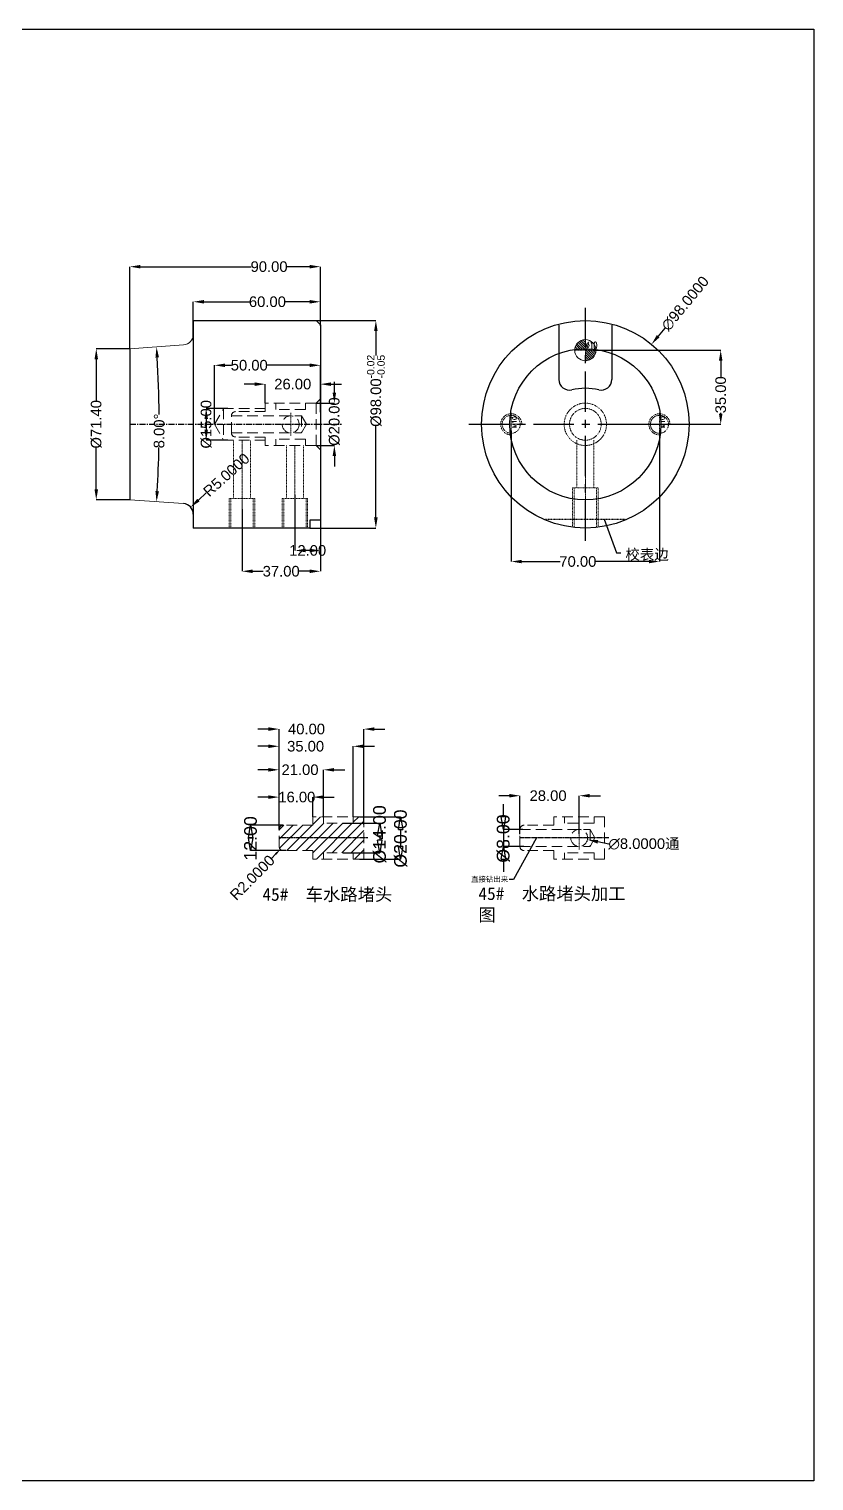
# Model space of a CAD drawing. Header units: inches. Extents: x -36 to 845, y -102 to 663.
# Drawn here: x 475 to 845, y -23 to 663 of the extents above; entities that cross this region are included whole.
import ezdxf

# ---------------------------------------------------------------- set-up
doc = ezdxf.new("R2010")
doc.units = ezdxf.units.IN
doc.header["$MEASUREMENT"] = 0
for name, pattern in [('CENTER', [0.6, 0.375, -0.075, 0.075, -0.075]), ('HIDDEN', [0.2, 0.1, -0.1]), ('HIDDENX2', [0.75, 0.5, -0.25])]:
    doc.linetypes.add(name, pattern=pattern)
for name, color, linetype, lineweight in [('cool', 153, 'HIDDEN', 9), ('dim', 82, 'Continuous', 9), ('epin', 13, 'Continuous', 9), ('screw', 33, 'Continuous', 13), ('虚线', 6, 'HIDDENX2', 13)]:
    doc.layers.add(name, color=color, linetype=linetype, lineweight=lineweight)
doc.layers.add('DEFAULT_2', color=8, linetype='HIDDEN')
doc.styles.get("Standard").update_dxf_attribs({"font": 'arial.ttf'})
doc.styles.add('TXT', font='txt.shx', dxfattribs={"bigfont": 'gbcbig.shx'})
doc.styles.add('TXT05', font='txt.shx', dxfattribs={"width": 0.5, "bigfont": 'gbcbig.shx'})
doc.dimstyles.get("Standard").update_dxf_attribs({"dimtxt": 0.18, "dimasz": 0.18, "dimexe": 0.18, "dimexo": 0.0625, "dimgap": 0.09, "dimtad": 0, "dimtih": 1, "dimtoh": 1, "dimdec": 4, "dimzin": 0, "dimdsep": 46, "dimtxsty": 'Standard', "dimcen": 0.09, "dimadec": 0, "dimazin": 0, "dimtfac": 1, "dimtdec": 4, "dimtofl": 0, "dimtmove": 0, "dimatfit": 3, "dimfxl": 0, "dimtolj": 1, "dimtzin": 0, "dimarcsym": 0})
doc.dimstyles.new('STANDARD$0', dxfattribs={"dimscale": 2, "dimtxt": 3, "dimasz": 3, "dimexe": 1.25, "dimexo": 0.625, "dimgap": 0.5, "dimtad": 0, "dimdsep": 46, "dimlunit": 6, "dimtxsty": 'Standard', "dimblk": 'CLOSEDBLANK', "dimcen": 0, "dimclrt": 2, "dimazin": 2, "dimtfac": 2, "dimtmove": 1, "dimatfit": 3, "dimfxl": 0, "dimtolj": 1, "dimtzin": 0, "dimarcsym": 0})

# ---------------------------------------------------------------- blocks, each defined once
blk = doc.blocks.new('screw_m10_g')
at = {"layer": 'screw', "color": 1, "linetype": 'CENTER', "ltscale": 0.310989}
for p, q in [((-5.5, 0), (5.5, 0)), ((0, -5.5), (0, 5.5))]:
    blk.add_line(p, q, dxfattribs=at)
at = {"layer": 'screw', "linetype": 'HIDDEN', "ltscale": 0.310989}
blk.add_circle((0, 0), 4.25, dxfattribs=at)
at = {"layer": 'screw', "color": 92, "linetype": 'HIDDEN', "ltscale": 0.310989}
blk.add_arc((0, 0), 5, 270, 180, dxfattribs=at)
at = {"layer": 'screw', "color": 6, "style": 'TXT'}
blk.add_text('M10', height=2, dxfattribs=at).set_placement((-1.7, -2.5))
blk = doc.blocks.new('*D108')
at = {"color": 4, "linetype": 'Continuous', "lineweight": -2, "transparency": 16777216}
for p, q in [((702.3, 473.27), (702.3, 411.46)), ((772.3, 473.02), (772.3, 411.46)), ((707.3, 411.46), (725.35, 411.46)), ((767.3, 411.46), (742.17, 411.46))]:
    blk.add_line(p, q, dxfattribs=at)
at = {"color": 4, "transparency": 16777216}
for points in [[(707.3, 412.29), (707.3, 410.63), (702.3, 411.46)], [(767.3, 412.29), (767.3, 410.63), (772.3, 411.46)]]:
    blk.add_solid(points, dxfattribs=at)
at = {"layer": 'Defpoints', "color": 0, "transparency": 16777216}
for p in [(702.3, 473.27), (772.3, 473.02), (772.3, 411.46)]:
    blk.add_point(p, dxfattribs=at)
at = {"color": 6, "transparency": 16777216, "insert": (733.76, 411.46), "char_height": 5, "attachment_point": 5}
blk.add_mtext('\\A1;70.00', dxfattribs=at)
blk = doc.blocks.new('_ClosedBlank')
at = {"color": 0, "linetype": 'ByBlock', "lineweight": -2}
for p, q in [((-1, 0.17), (0, 0)), ((-1, 0.17), (-1, -0.17)), ((0, 0), (-1, -0.17))]:
    blk.add_line(p, q, dxfattribs=at)
blk = doc.blocks.new('*D110')
at = {"color": 6, "lineweight": -2, "transparency": 16777216}
for p, q in [((594.64, 286.94), (579.17, 286.94)), ((595.88, 274.94), (579.17, 274.94))]:
    blk.add_line(p, q, dxfattribs=at)
at = {"layer": 'Defpoints', "color": 0, "transparency": 16777216}
for p in [(594.64, 286.94), (579.17, 274.94), (595.88, 274.94)]:
    blk.add_point(p, dxfattribs=at)
at = {"color": 6, "lineweight": -2, "transparency": 16777216, "xscale": 6, "yscale": 6, "zscale": 6}
for p, rotation in [((579.17, 286.94), 90), ((579.17, 274.94), 270)]:
    blk.add_blockref('_ClosedBlank', p, dxfattribs=dict(at, rotation=rotation))
at = {"color": 4, "transparency": 16777216, "insert": (579.17, 280.71), "char_height": 6, "attachment_point": 5, "rotation": 90}
blk.add_mtext('\\A1;12.00', dxfattribs=at)
blk = doc.blocks.new('*D138')
at = {"color": 4, "lineweight": -2, "transparency": 16777216}
for p, q in [((587.64, 300.2), (582.64, 300.2)), ((592.64, 284.94), (592.64, 300.2)), ((608.64, 290.94), (608.64, 300.2)), ((613.64, 300.2), (618.64, 300.2))]:
    blk.add_line(p, q, dxfattribs=at)
at = {"color": 4, "transparency": 16777216}
for points in [[(587.64, 301.03), (587.64, 299.37), (592.64, 300.2)], [(613.64, 301.03), (613.64, 299.37), (608.64, 300.2)]]:
    blk.add_solid(points, dxfattribs=at)
at = {"layer": 'Defpoints', "color": 0, "transparency": 16777216}
for p in [(608.64, 300.2), (608.64, 290.94), (592.64, 284.94)]:
    blk.add_point(p, dxfattribs=at)
at = {"color": 6, "transparency": 16777216, "insert": (601.03, 300.2), "char_height": 5, "attachment_point": 5}
blk.add_mtext('\\A1;16.00', dxfattribs=at)
blk = doc.blocks.new('*D139')
at = {"color": 4, "lineweight": -2, "transparency": 16777216}
for p, q in [((587.64, 313.11), (582.64, 313.11)), ((592.64, 284.94), (592.64, 313.11)), ((613.64, 290.94), (613.64, 313.11)), ((618.64, 313.11), (623.64, 313.11))]:
    blk.add_line(p, q, dxfattribs=at)
at = {"color": 4, "transparency": 16777216}
for points in [[(587.64, 313.94), (587.64, 312.27), (592.64, 313.11)], [(618.64, 313.94), (618.64, 312.27), (613.64, 313.11)]]:
    blk.add_solid(points, dxfattribs=at)
at = {"layer": 'Defpoints', "color": 0, "transparency": 16777216}
for p in [(613.64, 313.11), (613.64, 290.94), (592.64, 284.94)]:
    blk.add_point(p, dxfattribs=at)
at = {"color": 6, "transparency": 16777216, "insert": (602.54, 313.11), "char_height": 5, "attachment_point": 5}
blk.add_mtext('\\A1;21.00', dxfattribs=at)
blk = doc.blocks.new('*D140')
at = {"color": 4, "lineweight": -2, "transparency": 16777216}
for p, q in [((587.64, 324.21), (582.64, 324.21)), ((592.64, 284.94), (592.64, 324.21)), ((627.64, 290.94), (627.64, 324.21)), ((632.64, 324.21), (637.64, 324.21))]:
    blk.add_line(p, q, dxfattribs=at)
at = {"color": 4, "transparency": 16777216}
for points in [[(587.64, 325.05), (587.64, 323.38), (592.64, 324.21)], [(632.64, 325.05), (632.64, 323.38), (627.64, 324.21)]]:
    blk.add_solid(points, dxfattribs=at)
at = {"layer": 'Defpoints', "color": 0, "transparency": 16777216}
for p in [(627.64, 324.21), (627.64, 290.94), (592.64, 284.94)]:
    blk.add_point(p, dxfattribs=at)
at = {"color": 6, "transparency": 16777216, "insert": (605.17, 324.21), "char_height": 5, "attachment_point": 5}
blk.add_mtext('\\A1;35.00', dxfattribs=at)
blk = doc.blocks.new('*D141')
at = {"color": 4, "lineweight": -2, "transparency": 16777216}
for p, q in [((587.64, 332.34), (582.64, 332.34)), ((592.64, 284.94), (592.64, 332.34)), ((632.64, 287.22), (632.64, 332.34)), ((637.64, 332.34), (642.64, 332.34))]:
    blk.add_line(p, q, dxfattribs=at)
at = {"color": 4, "transparency": 16777216}
for points in [[(587.64, 333.17), (587.64, 331.5), (592.64, 332.34)], [(637.64, 333.17), (637.64, 331.5), (632.64, 332.34)]]:
    blk.add_solid(points, dxfattribs=at)
at = {"layer": 'Defpoints', "color": 0, "transparency": 16777216}
for p in [(632.64, 332.34), (592.64, 284.94), (632.64, 287.22)]:
    blk.add_point(p, dxfattribs=at)
at = {"color": 6, "transparency": 16777216, "insert": (605.6, 332.34), "char_height": 5, "attachment_point": 5}
blk.add_mtext('\\A1;40.00', dxfattribs=at)
blk = doc.blocks.new('*D142')
at = {"color": 6, "lineweight": -2, "transparency": 16777216}
for p, q in [((622.99, 287.94), (640.17, 287.94)), ((640.17, 281.94), (640.17, 279.94)), ((622.99, 273.94), (640.17, 273.94))]:
    blk.add_line(p, q, dxfattribs=at)
at = {"layer": 'Defpoints', "color": 0, "transparency": 16777216}
for p in [(622.99, 287.94), (622.99, 273.94), (640.17, 273.94)]:
    blk.add_point(p, dxfattribs=at)
at = {"color": 6, "lineweight": -2, "transparency": 16777216, "xscale": 6, "yscale": 6, "zscale": 6}
for p, rotation in [((640.17, 287.94), 90), ((640.17, 273.94), 270)]:
    blk.add_blockref('_ClosedBlank', p, dxfattribs=dict(at, rotation=rotation))
at = {"color": 4, "transparency": 16777216, "insert": (640.17, 282.63), "char_height": 6, "attachment_point": 5, "rotation": 90}
blk.add_mtext('\\A1;%%c14.00', dxfattribs=at)
blk = doc.blocks.new('*D143')
at = {"color": 4, "lineweight": -2, "transparency": 16777216}
blk.add_line((748.33, 277.99), (743.21, 279.08), dxfattribs=at)
at = {"color": 4, "transparency": 16777216}
blk.add_solid([(743.38, 279.89), (743.04, 278.26), (738.32, 280.11)], dxfattribs=at)
at = {"layer": 'Defpoints', "color": 0, "transparency": 16777216}
for p in [(730.49, 281.77), (738.32, 280.11)]:
    blk.add_point(p, dxfattribs=at)
at = {"color": 6, "transparency": 16777216, "insert": (765, 277.99), "char_height": 5, "attachment_point": 5}
blk.add_mtext('\\A1;∅8.0000{\\fSimSun|b0|i0|c134|p2;通}', dxfattribs=at)
blk = doc.blocks.new('*D144')
at = {"color": 4, "lineweight": -2, "transparency": 16777216}
for p, q in [((701.4, 300.86), (696.4, 300.86)), ((706.4, 282.66), (706.4, 300.86)), ((734.4, 282.66), (734.4, 300.86)), ((739.4, 300.86), (744.4, 300.86))]:
    blk.add_line(p, q, dxfattribs=at)
at = {"color": 4, "transparency": 16777216}
for points in [[(701.4, 301.7), (701.4, 300.03), (706.4, 300.86)], [(739.4, 301.7), (739.4, 300.03), (734.4, 300.86)]]:
    blk.add_solid(points, dxfattribs=at)
at = {"layer": 'Defpoints', "color": 0, "transparency": 16777216}
for p in [(706.4, 300.86), (706.4, 282.66), (734.4, 282.66)]:
    blk.add_point(p, dxfattribs=at)
at = {"color": 6, "transparency": 16777216, "insert": (719.71, 300.86), "char_height": 5, "attachment_point": 5}
blk.add_mtext('\\A1;28.00', dxfattribs=at)
blk = doc.blocks.new('*D111')
at = {"color": 6, "lineweight": -2, "transparency": 16777216}
for p, q in [((698.59, 290.94), (698.59, 296.94)), ((707.8, 284.94), (698.59, 284.94)), ((698.59, 284.94), (698.59, 276.94)), ((708.23, 276.94), (698.59, 276.94)), ((698.59, 270.94), (698.59, 264.94))]:
    blk.add_line(p, q, dxfattribs=at)
at = {"layer": 'Defpoints', "color": 0, "transparency": 16777216}
for p in [(707.8, 284.94), (698.59, 276.94), (708.23, 276.94)]:
    blk.add_point(p, dxfattribs=at)
at = {"color": 6, "lineweight": -2, "transparency": 16777216, "xscale": 6, "yscale": 6, "zscale": 6}
for p, rotation in [((698.59, 284.94), 270), ((698.59, 276.94), 90)]:
    blk.add_blockref('_ClosedBlank', p, dxfattribs=dict(at, rotation=rotation))
at = {"color": 4, "transparency": 16777216, "insert": (698.59, 280.63), "char_height": 6, "attachment_point": 5, "rotation": 90}
blk.add_mtext('\\A1;%%c8.00', dxfattribs=at)
blk = doc.blocks.new('*D145')
at = {"color": 6, "lineweight": -2, "transparency": 16777216}
for p, q in [((630.7, 290.94), (650.05, 290.94)), ((650.05, 284.94), (650.05, 276.94)), ((630.7, 270.94), (650.05, 270.94))]:
    blk.add_line(p, q, dxfattribs=at)
at = {"layer": 'Defpoints', "color": 0, "transparency": 16777216}
for p in [(630.7, 290.94), (630.7, 270.94), (650.05, 270.94)]:
    blk.add_point(p, dxfattribs=at)
at = {"color": 6, "lineweight": -2, "transparency": 16777216, "xscale": 6, "yscale": 6, "zscale": 6}
for p, rotation in [((650.05, 290.94), 90), ((650.05, 270.94), 270)]:
    blk.add_blockref('_ClosedBlank', p, dxfattribs=dict(at, rotation=rotation))
at = {"color": 4, "transparency": 16777216, "insert": (650.05, 280.63), "char_height": 6, "attachment_point": 5, "rotation": 90}
blk.add_mtext('\\A1;%%c20.00', dxfattribs=at)
blk = doc.blocks.new('*D146')
at = {"color": 6, "lineweight": -2, "transparency": 16777216}
blk.add_line((589.01, 271.26), (591.12, 273.39), dxfattribs=at)
at = {"color": 6, "transparency": 16777216}
blk.add_solid([(590.76, 273.75), (591.47, 273.04), (593.23, 275.52)], dxfattribs=at)
at = {"layer": 'Defpoints', "color": 0, "transparency": 16777216}
for p in [(593.23, 275.52), (594.64, 276.94)]:
    blk.add_point(p, dxfattribs=at)
at = {"color": 4, "transparency": 16777216, "insert": (580.02, 262.2), "char_height": 5, "attachment_point": 5, "rotation": 45.25651}
blk.add_mtext('\\A1;R2.0000', dxfattribs=at)
blk = doc.blocks.new('*D131')
at = {"color": 4, "linetype": 'Continuous', "lineweight": -2, "transparency": 16777216}
for p, q in [((741.7, 511.27), (801.24, 511.27)), ((801.24, 506.27), (801.24, 498.63)), ((801.24, 481.27), (801.24, 481.77)), ((757.45, 476.27), (801.24, 476.27))]:
    blk.add_line(p, q, dxfattribs=at)
at = {"color": 4, "transparency": 16777216}
for points in [[(800.4, 506.27), (802.07, 506.27), (801.24, 511.27)], [(800.4, 481.27), (802.07, 481.27), (801.24, 476.27)]]:
    blk.add_solid(points, dxfattribs=at)
at = {"layer": 'Defpoints', "color": 0, "transparency": 16777216}
for p in [(741.7, 511.27), (757.45, 476.27), (801.24, 476.27)]:
    blk.add_point(p, dxfattribs=at)
at = {"color": 6, "transparency": 16777216, "insert": (801.24, 490.2), "char_height": 5, "attachment_point": 5, "rotation": 90}
blk.add_mtext('\\A1;35.00', dxfattribs=at)
blk = doc.blocks.new('epin_ejp_10')
at = {"layer": 'epin'}
h = blk.add_hatch(dxfattribs=at)
h.set_pattern_fill('_ANSI31', color=123, scale=0.25, angle=90, style=0)
h.set_pattern_definition([(135, (-3501.19435, 375.4519), (-0.561266, -0.561266), [])])
h.paths.add_polyline_path([(0, 5, 0.414214), (-5, 0), (0, 0)])
h.paths.add_polyline_path([(5, 0), (0, 0), (0, -5, 0.414214)])
at = {"layer": 'epin', "color": 1, "linetype": 'CENTER', "ltscale": 0.310989}
for p, q in [((-5.5, 0), (5.5, 0)), ((0, -5.5), (0, 5.5))]:
    blk.add_line(p, q, dxfattribs=at)
at = {"layer": 'epin'}
blk.add_circle((0, 0), 5, dxfattribs=at)
at = {"layer": 'epin', "color": 6, "style": 'TXT05', "width": 0.5}
blk.add_text('%%c10', height=3.5, dxfattribs=at).set_placement((0.2, 0.5))
blk = doc.blocks.new('*D76')
at = {"color": 4, "linetype": 'Continuous', "lineweight": -2, "transparency": 16777216}
for p, q in [((552.13, 516.05), (552.13, 534.14)), ((557.13, 534.14), (578.69, 534.14)), ((607.13, 534.14), (595.57, 534.14)), ((612.13, 522.77), (612.13, 534.14))]:
    blk.add_line(p, q, dxfattribs=at)
at = {"color": 4, "transparency": 16777216}
for points in [[(557.13, 534.97), (557.13, 533.31), (552.13, 534.14)], [(607.13, 534.97), (607.13, 533.31), (612.13, 534.14)]]:
    blk.add_solid(points, dxfattribs=at)
at = {"layer": 'Defpoints', "color": 0, "transparency": 16777216}
for p in [(552.13, 534.14), (612.13, 522.77), (552.13, 516.05)]:
    blk.add_point(p, dxfattribs=at)
at = {"color": 6, "transparency": 16777216, "insert": (587.13, 534.14), "char_height": 5, "attachment_point": 5}
blk.add_mtext('\\A1;60.00', dxfattribs=at)
blk = doc.blocks.new('*D77')
at = {"color": 4, "linetype": 'Continuous', "lineweight": -2, "transparency": 16777216}
for p, q in [((522.13, 511.97), (522.13, 550.72)), ((527.13, 550.72), (579.49, 550.72)), ((607.13, 550.72), (596.35, 550.72)), ((612.13, 522.77), (612.13, 550.72))]:
    blk.add_line(p, q, dxfattribs=at)
at = {"color": 4, "transparency": 16777216}
for points in [[(527.13, 551.55), (527.13, 549.88), (522.13, 550.72)], [(607.13, 551.55), (607.13, 549.88), (612.13, 550.72)]]:
    blk.add_solid(points, dxfattribs=at)
at = {"layer": 'Defpoints', "color": 0, "transparency": 16777216}
for p in [(522.13, 550.72), (612.13, 522.77), (522.13, 511.97)]:
    blk.add_point(p, dxfattribs=at)
at = {"color": 6, "transparency": 16777216, "insert": (587.92, 550.72), "char_height": 5, "attachment_point": 5}
blk.add_mtext('\\A1;90.00', dxfattribs=at)
blk = doc.blocks.new('*D78')
at = {"color": 4, "linetype": 'Continuous', "lineweight": -2, "transparency": 16777216}
for p, q in [((610.13, 525.27), (638.35, 525.27)), ((638.35, 520.27), (638.35, 508.79)), ((638.35, 432.27), (638.35, 475.37)), ((607.13, 427.27), (638.35, 427.27))]:
    blk.add_line(p, q, dxfattribs=at)
at = {"color": 4, "transparency": 16777216}
for points in [[(637.52, 520.27), (639.19, 520.27), (638.35, 525.27)], [(637.52, 432.27), (639.19, 432.27), (638.35, 427.27)]]:
    blk.add_solid(points, dxfattribs=at)
at = {"layer": 'Defpoints', "color": 0, "transparency": 16777216}
for p in [(610.13, 525.27), (607.13, 427.27), (638.35, 427.27)]:
    blk.add_point(p, dxfattribs=at)
at = {"color": 6, "transparency": 16777216, "insert": (638.35, 492.08), "char_height": 5, "attachment_point": 5, "rotation": 90}
blk.add_mtext('\\A1;%%C98.00{\\H0.7x;\\S-0.02^ -0.05;}', dxfattribs=at)
blk = doc.blocks.new('*D79')
at = {"color": 4, "lineweight": -2, "transparency": 16777216}
for p, q in [((581.13, 495.24), (576.13, 495.24)), ((586.13, 486.27), (586.13, 495.24)), ((612.13, 488.27), (612.13, 495.24)), ((617.13, 495.24), (622.13, 495.24))]:
    blk.add_line(p, q, dxfattribs=at)
at = {"color": 4, "transparency": 16777216}
for points in [[(581.13, 496.07), (581.13, 494.4), (586.13, 495.24)], [(617.13, 496.07), (617.13, 494.4), (612.13, 495.24)]]:
    blk.add_solid(points, dxfattribs=at)
at = {"layer": 'Defpoints', "color": 0, "transparency": 16777216}
for p in [(586.13, 495.24), (612.13, 488.27), (586.13, 486.27)]:
    blk.add_point(p, dxfattribs=at)
at = {"color": 6, "transparency": 16777216, "insert": (599.1, 495.24), "char_height": 5, "attachment_point": 5}
blk.add_mtext('\\A1;26.00', dxfattribs=at)
blk = doc.blocks.new('*D80')
at = {"color": 4, "lineweight": -2, "transparency": 16777216}
for p, q in [((568.46, 483.77), (558.23, 483.77)), ((558.23, 478.77), (558.23, 473.77)), ((568.46, 468.77), (558.23, 468.77))]:
    blk.add_line(p, q, dxfattribs=at)
at = {"color": 4, "transparency": 16777216}
for points in [[(557.39, 478.77), (559.06, 478.77), (558.23, 483.77)], [(557.39, 473.77), (559.06, 473.77), (558.23, 468.77)]]:
    blk.add_solid(points, dxfattribs=at)
at = {"layer": 'Defpoints', "color": 0, "transparency": 16777216}
for p in [(568.46, 483.77), (558.23, 468.77), (568.46, 468.77)]:
    blk.add_point(p, dxfattribs=at)
at = {"color": 6, "transparency": 16777216, "insert": (558.23, 476.27), "char_height": 5, "attachment_point": 5, "rotation": 90}
blk.add_mtext('\\A1;%%c15.00', dxfattribs=at)
blk = doc.blocks.new('*D81')
at = {"color": 4, "lineweight": -2, "transparency": 16777216}
for p, q in [((562.13, 476.27), (562.13, 504.15)), ((567.13, 504.15), (570.12, 504.15)), ((607.13, 504.15), (586.98, 504.15)), ((612.13, 481.95), (612.13, 504.15))]:
    blk.add_line(p, q, dxfattribs=at)
at = {"color": 4, "transparency": 16777216}
for points in [[(567.13, 504.98), (567.13, 503.32), (562.13, 504.15)], [(607.13, 504.98), (607.13, 503.32), (612.13, 504.15)]]:
    blk.add_solid(points, dxfattribs=at)
at = {"layer": 'Defpoints', "color": 0, "transparency": 16777216}
for p in [(562.13, 504.15), (612.13, 481.95), (562.13, 476.27)]:
    blk.add_point(p, dxfattribs=at)
at = {"color": 6, "transparency": 16777216, "insert": (578.55, 504.15), "char_height": 5, "attachment_point": 5}
blk.add_mtext('\\A1;50.00', dxfattribs=at)
blk = doc.blocks.new('*D120')
at = {"color": 4, "lineweight": -2, "transparency": 16777216}
for p, q in [((618.76, 491.27), (618.76, 496.27)), ((610.13, 486.27), (618.76, 486.27)), ((610.13, 466.27), (618.76, 466.27)), ((618.76, 461.27), (618.76, 456.27))]:
    blk.add_line(p, q, dxfattribs=at)
at = {"color": 4, "transparency": 16777216}
for points in [[(617.92, 491.27), (619.59, 491.27), (618.76, 486.27)], [(617.92, 461.27), (619.59, 461.27), (618.76, 466.27)]]:
    blk.add_solid(points, dxfattribs=at)
at = {"layer": 'Defpoints', "color": 0, "transparency": 16777216}
for p in [(610.13, 486.27), (610.13, 466.27), (618.76, 466.27)]:
    blk.add_point(p, dxfattribs=at)
at = {"color": 6, "transparency": 16777216, "insert": (618.76, 477.56), "char_height": 5, "attachment_point": 5, "rotation": 90}
blk.add_mtext('\\A1;%%c20.00', dxfattribs=at)
blk = doc.blocks.new('*D121')
at = {"color": 4, "linetype": 'Continuous', "lineweight": -2, "transparency": 16777216}
for p, q in [((575.13, 436.27), (575.13, 406.86)), ((612.13, 437.32), (612.13, 406.86)), ((580.13, 406.86), (585.2, 406.86)), ((607.13, 406.86), (602.06, 406.86))]:
    blk.add_line(p, q, dxfattribs=at)
at = {"color": 4, "transparency": 16777216}
for points in [[(580.13, 407.69), (580.13, 406.03), (575.13, 406.86)], [(607.13, 407.69), (607.13, 406.03), (612.13, 406.86)]]:
    blk.add_solid(points, dxfattribs=at)
at = {"layer": 'Defpoints', "color": 0, "transparency": 16777216}
for p in [(575.13, 436.27), (612.13, 437.32), (612.13, 406.86)]:
    blk.add_point(p, dxfattribs=at)
at = {"color": 6, "transparency": 16777216, "insert": (593.63, 406.86), "char_height": 5, "attachment_point": 5}
blk.add_mtext('\\A1;37.00', dxfattribs=at)
blk = doc.blocks.new('*D122')
at = {"color": 4, "linetype": 'Continuous', "lineweight": -2, "transparency": 16777216}
for p, q in [((600.13, 443.04), (600.13, 416.68)), ((612.13, 442.33), (612.13, 416.68)), ((607.13, 416.68), (605.13, 416.68))]:
    blk.add_line(p, q, dxfattribs=at)
at = {"color": 4, "transparency": 16777216}
for points in [[(605.13, 417.52), (605.13, 415.85), (600.13, 416.68)], [(607.13, 417.52), (607.13, 415.85), (612.13, 416.68)]]:
    blk.add_solid(points, dxfattribs=at)
at = {"layer": 'Defpoints', "color": 0, "transparency": 16777216}
for p in [(600.13, 443.04), (612.13, 442.33), (600.13, 416.68)]:
    blk.add_point(p, dxfattribs=at)
at = {"color": 6, "transparency": 16777216, "insert": (606.13, 416.68), "char_height": 5, "attachment_point": 5}
blk.add_mtext('\\A1;12.00', dxfattribs=at)
blk = doc.blocks.new('*D82')
at = {"color": 4, "linetype": 'Continuous', "lineweight": -2, "transparency": 16777216}
for p, q in [((522.13, 511.97), (506.29, 511.97)), ((506.29, 506.97), (506.29, 487.42)), ((506.29, 445.57), (506.29, 465.12)), ((522.13, 440.57), (506.29, 440.57))]:
    blk.add_line(p, q, dxfattribs=at)
at = {"color": 4, "transparency": 16777216}
for points in [[(505.46, 506.97), (507.13, 506.97), (506.29, 511.97)], [(505.46, 445.57), (507.13, 445.57), (506.29, 440.57)]]:
    blk.add_solid(points, dxfattribs=at)
at = {"layer": 'Defpoints', "color": 0, "transparency": 16777216}
for p in [(522.13, 511.97), (506.29, 440.57), (522.13, 440.57)]:
    blk.add_point(p, dxfattribs=at)
at = {"color": 6, "transparency": 16777216, "insert": (506.29, 476.27), "char_height": 5, "attachment_point": 5, "rotation": 90}
blk.add_mtext('\\A1;%%c71.40', dxfattribs=at)
blk = doc.blocks.new('*D123')
at = {"color": 4, "lineweight": -2, "transparency": 16777216}
for start, end in [(0.51213, 3.45373), (356.54627, 358.8032)]:
    blk.add_arc((11.61, 476.27), 524.42, start, end, dxfattribs=at)
at = {"color": 4, "transparency": 16777216}
for points in [[(534.25, 507.81), (535.91, 507.92), (534.75, 512.85)], [(535.91, 444.62), (534.25, 444.73), (534.75, 439.69)]]:
    blk.add_solid(points, dxfattribs=at)
at = {"layer": 'Defpoints', "color": 0, "transparency": 16777216}
for p in [(522.13, 511.97), (547.48, 513.74), (535.89, 488.47), (522.13, 440.57), (547.48, 438.8)]:
    blk.add_point(p, dxfattribs=at)
at = {"color": 6, "transparency": 16777216, "insert": (536.02, 473.14), "char_height": 5, "attachment_point": 5, "rotation": 89.65766}
blk.add_mtext('\\A1;8.00°', dxfattribs=at)
blk = doc.blocks.new('*D124')
at = {"color": 4, "lineweight": -2, "transparency": 16777216}
blk.add_line((558.28, 443.85), (554.56, 440.5), dxfattribs=at)
at = {"color": 4, "transparency": 16777216}
blk.add_solid([(554.01, 441.12), (555.12, 439.88), (550.85, 437.16)], dxfattribs=at)
at = {"layer": 'Defpoints', "color": 0, "transparency": 16777216}
for p in [(547.13, 433.81), (550.85, 437.16)]:
    blk.add_point(p, dxfattribs=at)
at = {"color": 6, "transparency": 16777216, "insert": (567.77, 452.38), "char_height": 5, "attachment_point": 5, "rotation": 41.98645}
blk.add_mtext('\\A1;R5.0000', dxfattribs=at)
blk = doc.blocks.new('*D130')
at = {"color": 4, "linetype": 'Continuous', "lineweight": -2, "transparency": 16777216}
blk.add_line((774.9, 521.74), (771.71, 517.88), dxfattribs=at)
at = {"color": 4, "transparency": 16777216}
blk.add_solid([(771.07, 518.42), (772.35, 517.35), (768.53, 514.03)], dxfattribs=at)
at = {"layer": 'Defpoints', "color": 0, "transparency": 16777216}
for p in [(768.53, 514.03), (706.07, 438.51)]:
    blk.add_point(p, dxfattribs=at)
at = {"color": 6, "transparency": 16777216, "insert": (784.48, 533.32), "char_height": 5, "attachment_point": 5, "rotation": 50.41154}
blk.add_mtext('\\A1;∅98.0000', dxfattribs=at)

msp = doc.modelspace()

# ---------------------------------------------------------------- hatches: boundary and pattern name
h = msp.add_hatch()
h.set_pattern_fill('ANSI31', color=4, style=0)
h.set_pattern_definition([(45, (-829.641, -91.3058), (-2.245064, 2.245064), [])])
h.paths.add_polyline_path([(632.63925, 280.94465), (632.63925, 290.94465), (627.63925, 290.94465), (627.63925, 287.94465), (613.63925, 287.94465), (613.63925, 290.94465), (608.63925, 290.94465), (608.63925, 286.94465), (594.63925, 286.94465, 0.414213562), (592.63925, 284.94465), (592.63925, 280.94465)])
h.paths.add_polyline_path([(592.63925, 280.94465), (592.63925, 276.94465, 0.414213562), (594.63925, 274.94465), (608.63925, 274.94465), (608.63925, 270.94465), (613.63925, 270.94465), (613.63925, 273.94466), (627.63925, 273.94466), (627.63925, 270.94465), (632.63925, 270.94465), (632.63925, 280.94465)])

# ---------------------------------------------------------------- linework, layer by layer
at = {"color": 1, "linetype": 'CENTER', "ltscale": 50.8}
for p, q in [((737.29976, 421.27034), (737.29976, 531.27034)), ((682.29976, 476.27034), (792.29976, 476.27034))]:
    msp.add_line(p, q, dxfattribs=at)
for p, q in [((552.13059, 525.27122), (552.13058, 427.27039)), ((552.13059, 525.27122), (610.13057, 525.27033)), ((610.13057, 525.27033), (612.13057, 523.27029)), ((612.13057, 523.27029), (612.13057, 431.5378)), ((522.13058, 511.96986), (522.13058, 440.57132)), ((607.1306, 427.27089), (552.13058, 427.27039)), ((612.13057, 431.0378), (607.13057, 431.0378)), ((607.13057, 431.0378), (607.1306, 427.27089))]:
    msp.add_line(p, q)
at = {"color": 3}
for p, q in [((724.79976, 523.13184), (724.79976, 497.45733)), ((749.79976, 523.13184), (749.79976, 497.45733))]:
    msp.add_line(p, q, dxfattribs=at)
at = {"lineweight": 0}
for p, q in [((522.13058, 511.96986), (547.47933, 513.74241)), ((522.13058, 440.57132), (547.47933, 438.79876))]:
    msp.add_line(p, q, dxfattribs=at)
at = {"color": 1, "linetype": 'CENTER', "ltscale": 7.62}
msp.add_line((522.13058, 476.27057), (622.13057, 476.27057), dxfattribs=at)
at = {"color": 1, "linetype": 'CENTER', "ltscale": 0.970285}
for p, q in [((634.63925, 280.94465), (592.63925, 280.94465)), ((748.40483, 280.94464), (706.40483, 280.94464))]:
    msp.add_line(p, q, dxfattribs=at)
at = {"ltscale": 0.5}
msp.add_lwpolyline([(-36.40269, 662.9518), (845.28635, 662.9518), (845.28635, -22.76194), (-36.40269, -22.76194)], close=True, dxfattribs=at)
for radius in [49, 35.7]:
    msp.add_circle((737.29976, 476.27034), radius)
at = {"lineweight": 0}
msp.add_arc((547.13055, 518.73023), 5, 274, 0, dxfattribs=at)
at = {"color": 3}
for centre, radius, start, end in [((729.79976, 497.45733), 5, 180, 282.37362512), ((744.79976, 497.45733), 5, 257.62637488, 0), ((737.29976, 463.27034), 30, 77.62637488, 102.37362512)]:
    msp.add_arc(centre, radius, start, end, dxfattribs=at)
at = {"ltscale": 0.5}
msp.add_arc((547.13055, 433.81094), 5, 0, 86, dxfattribs=at)
at = {"layer": 'cool', "ltscale": 0.932966}
for p, q in [((571.13055, 441.77047), (571.13055, 468.7706)), ((579.13055, 441.77043), (579.13055, 468.7706)), ((733.29976, 446.27022), (733.29976, 468.77035)), ((741.29976, 446.27018), (741.29976, 468.77035)), ((596.13055, 441.77035), (596.13055, 466.2706)), ((604.13055, 441.77031), (604.13055, 466.2706)), ((731.29985, 446.27023), (743.29985, 446.27017)), ((569.13065, 441.27048), (581.13065, 441.27042)), ((594.13065, 441.27036), (606.13065, 441.2703))]:
    msp.add_line(p, q, dxfattribs=at)
at = {"layer": 'cool', "color": 1, "linetype": 'CENTER', "ltscale": 0.621977}
for p, q in [((575.13055, 436.27045), (575.13055, 468.7706)), ((737.29976, 436.2702), (737.29976, 468.77035)), ((600.13055, 436.27033), (600.13055, 466.2706))]:
    msp.add_line(p, q, dxfattribs=at)
at = {"layer": 'cool', "ltscale": 0.932966}
for radius in [10, 7.5]:
    msp.add_circle((737.29976, 476.27034), radius, dxfattribs=at)
at = {"layer": 'DEFAULT_2', "color": 8, "linetype": 'HIDDEN'}
msp.add_line((718.55809, 431.5378), (756.04142, 431.5378), dxfattribs=at)
at = {"layer": 'screw', "color": 92, "linetype": 'HIDDEN', "ltscale": 0.746373}
for p, q in [((731.29977, 428.14291), (731.29985, 446.27023)), ((743.29977, 428.14291), (743.29985, 446.27017)), ((569.13058, 427.27075), (569.13065, 441.27048)), ((581.13058, 427.27083), (581.13065, 441.27042)), ((594.13058, 427.27091), (594.13065, 441.27036)), ((606.13058, 427.27099), (606.13065, 441.2703))]:
    msp.add_line(p, q, dxfattribs=at)
at = {"layer": 'screw', "linetype": 'HIDDEN', "ltscale": 0.746373}
for p, q in [((732.04976, 428.05533), (732.04985, 446.27023)), ((742.54976, 428.05533), (742.54985, 446.27018)), ((569.88058, 427.27076), (569.88065, 441.27047)), ((580.38058, 427.27082), (580.38065, 441.27042)), ((594.88058, 427.27092), (594.88065, 441.27036)), ((605.38058, 427.27098), (605.38065, 441.27031))]:
    msp.add_line(p, q, dxfattribs=at)
at = {"layer": 'screw', "color": 1, "linetype": 'CENTER', "ltscale": 0.466483}
for p, q in [((575.13058, 427.27079), (575.13065, 441.27045)), ((600.13058, 427.27095), (600.13065, 441.27033))]:
    msp.add_line(p, q, dxfattribs=at)
at = {"layer": '虚线', "ltscale": 10}
for p, q in [((610.13055, 486.2706), (612.13055, 488.2706)), ((562.13055, 476.27059), (566.46068, 483.7706)), ((566.46068, 483.7706), (566.46067, 468.7706)), ((586.13055, 483.7706), (566.46068, 483.7706)), ((570.13055, 480.2706), (603.25519, 480.2706)), ((570.13055, 472.2706), (570.13055, 480.2706)), ((586.13055, 482.2706), (572.13055, 482.2706)), ((586.13055, 486.27059), (586.13055, 482.2706)), ((610.13055, 486.27059), (586.13055, 486.27059)), ((591.13055, 486.27059), (591.13055, 483.27059)), ((605.13055, 483.27059), (591.13055, 483.27059)), ((603.25292, 480.2706), (603.23469, 472.27457)), ((605.55206, 476.28837), (603.25292, 480.2706)), ((605.13055, 486.27059), (605.13055, 483.27059)), ((610.13055, 486.27059), (610.13055, 466.2706)), ((562.13055, 476.27059), (566.46068, 468.77059)), ((605.55206, 476.28837), (603.2324, 472.2706)), ((586.13055, 468.7706), (566.46067, 468.7706)), ((570.13055, 472.2706), (603.2324, 472.2706)), ((586.13055, 470.2706), (572.13055, 470.2706)), ((586.13055, 466.2706), (586.13055, 470.2706)), ((591.13055, 466.2706), (591.13055, 469.2706)), ((605.13055, 469.2706), (591.13055, 469.2706)), ((605.13055, 466.2706), (605.13055, 469.2706)), ((610.13055, 466.2706), (586.13055, 466.2706)), ((610.13055, 466.2706), (612.13055, 464.2706)), ((608.63925, 290.94465), (608.63925, 286.94465)), ((632.63925, 290.94465), (608.63925, 290.94465)), ((613.63925, 290.94465), (613.63925, 287.94465)), ((627.63925, 290.94465), (627.63925, 287.94465)), ((632.63925, 290.94465), (632.63925, 270.94465)), ((722.40483, 290.94464), (722.40483, 286.94465)), ((746.40483, 290.94464), (722.40483, 290.94464)), ((727.40483, 290.94464), (727.40483, 287.94464)), ((741.40483, 290.94464), (741.40483, 287.94464)), ((746.40483, 290.94464), (746.40483, 270.94465)), ((592.63925, 276.94465), (592.63925, 284.94465)), ((608.63925, 286.94465), (594.63925, 286.94465)), ((627.63925, 287.94465), (613.63925, 287.94465)), ((706.40483, 284.94465), (739.52947, 284.94465)), ((706.40483, 276.94465), (706.40483, 284.94465)), ((722.40483, 286.94465), (708.40483, 286.94465)), ((741.40483, 287.94464), (727.40483, 287.94464)), ((739.52719, 284.94465), (739.50897, 276.94862)), ((741.82634, 280.96242), (739.52719, 284.94465)), ((608.63925, 274.94465), (594.63925, 274.94465)), ((608.63925, 270.94465), (608.63925, 274.94465)), ((706.40483, 276.94465), (739.50668, 276.94465)), ((722.40483, 274.94465), (708.40483, 274.94465)), ((722.40483, 270.94465), (722.40483, 274.94465)), ((741.82634, 280.96242), (739.50668, 276.94465)), ((632.63925, 270.94465), (608.63925, 270.94465)), ((613.63925, 270.94466), (613.63925, 273.94466)), ((627.63925, 273.94466), (613.63925, 273.94466)), ((627.63925, 270.94466), (627.63925, 273.94466)), ((746.40483, 270.94465), (722.40483, 270.94465)), ((727.40483, 270.94465), (727.40483, 273.94465)), ((741.40483, 273.94465), (727.40483, 273.94465)), ((741.40483, 270.94465), (741.40483, 273.94465))]:
    msp.add_line(p, q, dxfattribs=at)
at = {"layer": '虚线', "color": 1, "linetype": 'CENTER', "ltscale": 0.310989}
for p, q in [((598.13055, 470.77059), (598.13055, 481.77059)), ((592.63055, 476.27059), (603.63055, 476.27059)), ((734.40483, 275.44464), (734.40483, 286.44464)), ((615.13925, 280.94465), (626.13925, 280.94465)), ((728.90483, 280.94464), (739.90483, 280.94464))]:
    msp.add_line(p, q, dxfattribs=at)
at = {"layer": '虚线', "ltscale": 10}
for centre in [(598.13055, 476.27059), (734.40483, 280.94464)]:
    msp.add_circle(centre, 4, dxfattribs=at)
for centre, start, end in [((572.13055, 480.2706), 90, 180), ((572.13055, 472.2706), 180, 270), ((594.63925, 284.94465), 90, 180), ((708.40483, 284.94465), 90, 180), ((594.63925, 276.94465), 180, 270), ((708.40483, 276.94465), 180, 270)]:
    msp.add_arc(centre, 2, start, end, dxfattribs=at)

# ---------------------------------------------------------------- block references
at = {"layer": 'epin'}
msp.add_blockref('epin_ejp_10', (737.29976, 511.27034), dxfattribs=at)
at = {"layer": 'screw', "color": 4, "rotation": 90}
for p in [(702.29976, 476.27034), (772.29976, 476.27034)]:
    msp.add_blockref('screw_m10_g', p, dxfattribs=at)

# ---------------------------------------------------------------- texts
at = {"char_height": 6, "width": 71.5305496, "attachment_point": 1}
for s, insert in [('{\\fSimSun|b0|i0|c134|p2;45#  车水路堵头}', (584.77749, 257.24163)), ('{\\fSimSun|b0|i0|c134|p2;45#  水路堵头加工图}', (686.79551, 257.62958))]:
    msp.add_mtext(s, dxfattribs=dict(at, insert=insert))
at = {"layer": 'dim', "color": 4, "insert": (756.23382, 414.53149), "char_height": 5, "attachment_point": 4}
msp.add_mtext('\\A1;{\\fSimSun|b0|i0|c134|p2;校表边}', dxfattribs=at)
at = {"layer": 'dim', "insert": (700.86273, 261.26317), "char_height": 2.5, "attachment_point": 6}
msp.add_mtext('\\A1;{\\fSimSun|b0|i0|c134|p2;直接钻出来}', dxfattribs=at)

# ---------------------------------------------------------------- dimensions: what is measured, and where the dimension line sits
for base, p1, p2, override, picture, middle in [((522.13058, 550.71737), (612.13057, 522.77029), (522.13058, 511.96986), {"dimscale": 1, "dimtxt": 5, "dimasz": 5, "dimexe": 0, "dimexo": 0, "dimgap": 0, "dimzin": 0, "dimlunit": 2, "dimclrd": 4, "dimclre": 4, "dimclrt": 6, "dimazin": 0, "dimtfac": 1, "dimtofl": 0, "dimtmove": 0, "dimfxl": 1.25, "dimtfillclr": 6, "dimarcsym": 1}, '*D77', (587.92165, 550.71737)), ((552.13058, 534.13874), (612.13057, 522.77029), (552.13058, 516.04545), {"dimscale": 1, "dimtxt": 5, "dimasz": 5, "dimexe": 0, "dimexo": 0, "dimgap": 0, "dimzin": 0, "dimlunit": 2, "dimclrd": 4, "dimclre": 4, "dimclrt": 6, "dimazin": 0, "dimtfac": 1, "dimtofl": 0, "dimtmove": 0, "dimfxl": 1.25, "dimtfillclr": 6, "dimarcsym": 1}, '*D76', (587.13058, 534.13874)), ((562.13042, 504.14946), (612.13056, 481.94521), (562.13042, 476.27081), {"dimscale": 1, "dimtxt": 5, "dimasz": 5, "dimexe": 0, "dimexo": 0, "dimgap": 0, "dimzin": 0, "dimlunit": 2, "dimclrd": 4, "dimclre": 4, "dimclrt": 6, "dimazin": 0, "dimtp": 0.01, "dimtm": 0.01, "dimtfac": 1, "dimtofl": 0, "dimtmove": 0, "dimfxl": 1.25}, '*D81', (578.54761, 504.14946)), ((586.13055, 495.23584), (612.13055, 488.2706), (586.13055, 486.27059), {"dimscale": 1, "dimtxt": 5, "dimasz": 5, "dimexe": 0, "dimexo": 0, "dimgap": 0, "dimzin": 0, "dimlunit": 2, "dimclrd": 4, "dimclre": 4, "dimclrt": 6, "dimazin": 0, "dimtp": 0.01, "dimtm": 0.01, "dimtfac": 1, "dimtofl": 0, "dimtmove": 0, "dimfxl": 1.25}, '*D79', (599.09742, 495.23584)), ((600.13055, 416.6825), (612.13057, 442.32779), (600.13055, 443.04328), {"dimscale": 1, "dimtxt": 5, "dimasz": 5, "dimexe": 0, "dimexo": 0, "dimgap": 0, "dimzin": 0, "dimlunit": 2, "dimclrd": 4, "dimclre": 4, "dimclrt": 6, "dimazin": 0, "dimtfac": 1, "dimtofl": 0, "dimtmove": 0, "dimfxl": 1.25, "dimtfillclr": 6, "dimarcsym": 1}, '*D122', (606.13056, 416.6825)), ((632.63925, 332.33663), (592.63925, 284.94465), (632.63925, 287.22306), {"dimscale": 1, "dimtxt": 5, "dimasz": 5, "dimexe": 0, "dimexo": 0, "dimgap": 0, "dimtih": 1, "dimtoh": 1, "dimzin": 0, "dimlunit": 2, "dimclrd": 4, "dimclre": 4, "dimclrt": 6, "dimazin": 0, "dimtp": 0.01, "dimtm": 0.01, "dimtfac": 1, "dimtofl": 0, "dimtmove": 0, "dimfxl": 1.25}, '*D141', (605.6042, 332.33663)), ((627.63925, 324.21277), (592.63925, 284.94465), (627.63925, 290.94465), {"dimscale": 1, "dimtxt": 5, "dimasz": 5, "dimexe": 0, "dimexo": 0, "dimgap": 0, "dimtih": 1, "dimtoh": 1, "dimzin": 0, "dimlunit": 2, "dimclrd": 4, "dimclre": 4, "dimclrt": 6, "dimazin": 0, "dimtp": 0.01, "dimtm": 0.01, "dimtfac": 1, "dimtofl": 0, "dimtmove": 0, "dimfxl": 1.25}, '*D140', (605.16888, 324.21277)), ((613.63925, 313.10629), (592.63925, 284.94465), (613.63925, 290.94465), {"dimscale": 1, "dimtxt": 5, "dimasz": 5, "dimexe": 0, "dimexo": 0, "dimgap": 0, "dimtih": 1, "dimtoh": 1, "dimzin": 0, "dimlunit": 2, "dimclrd": 4, "dimclre": 4, "dimclrt": 6, "dimazin": 0, "dimtp": 0.01, "dimtm": 0.01, "dimtfac": 1, "dimtofl": 0, "dimtmove": 0, "dimfxl": 1.25}, '*D139', (602.54328, 313.10629)), ((608.63925, 300.19881), (592.63925, 284.94465), (608.63925, 290.94465), {"dimscale": 1, "dimtxt": 5, "dimasz": 5, "dimexe": 0, "dimexo": 0, "dimgap": 0, "dimtih": 1, "dimtoh": 1, "dimzin": 0, "dimlunit": 2, "dimclrd": 4, "dimclre": 4, "dimclrt": 6, "dimazin": 0, "dimtp": 0.01, "dimtm": 0.01, "dimtfac": 1, "dimtofl": 0, "dimtmove": 0, "dimfxl": 1.25}, '*D138', (601.02513, 300.19881)), ((706.40483, 300.86458), (734.40483, 282.66289), (706.40483, 282.66289), {"dimscale": 1, "dimtxt": 5, "dimasz": 5, "dimexe": 0, "dimexo": 0, "dimgap": 0, "dimtih": 1, "dimtoh": 1, "dimzin": 0, "dimlunit": 2, "dimclrd": 4, "dimclre": 4, "dimclrt": 6, "dimazin": 0, "dimtp": 0.01, "dimtm": 0.01, "dimtfac": 1, "dimtofl": 0, "dimtmove": 0, "dimfxl": 1.25}, '*D144', (719.71127, 300.86458))]:
    dim = msp.add_linear_dim(base=base, p1=p1, p2=p2, dimstyle='STANDARD$0', override=override)
    dim.commit()
    dim.dimension.update_dxf_attribs({"geometry": picture, "text_midpoint": middle, "dimtype": 160})
dim = msp.add_diameter_dim_2p(p1=(706.07358, 438.50891), p2=(768.52593, 514.03178), dimstyle='Standard', override={"dimtxt": 5, "dimasz": 5, "dimexe": 0, "dimexo": 0, "dimgap": 0, "dimtih": 0, "dimtoh": 0, "dimzin": 0, "dimcen": 0, "dimclrd": 4, "dimclre": 4, "dimclrt": 6, "dimadec": 2, "dimtp": 0, "dimtm": 0, "dimfxl": 1.25, "dimtfillclr": 6, "dimtzin": 0, "dimarcsym": 1})
dim.commit()
dim.dimension.update_dxf_attribs({"geometry": '*D130', "text_midpoint": (784.4783, 533.32279)})
for base, p1, p2, text, override, picture, middle in [((638.35477, 427.27089), (610.13057, 525.27033), (607.1306, 427.27089), '%%C<>{\\H0.7x;\\S-0.02^ -0.05;}', {"dimscale": 1, "dimtxt": 5, "dimasz": 5, "dimexe": 0, "dimexo": 0, "dimgap": 0, "dimzin": 0, "dimlunit": 2, "dimclrd": 4, "dimclre": 4, "dimclrt": 6, "dimazin": 0, "dimtfac": 1, "dimtofl": 0, "dimtmove": 0, "dimfxl": 1.25, "dimtfillclr": 6, "dimarcsym": 1}, '*D78', (638.35477, 492.08041)), ((506.29405, 440.57132), (522.13058, 511.96986), (522.13058, 440.57132), '%%c<>', {"dimscale": 1, "dimtxt": 5, "dimasz": 5, "dimexe": 0, "dimexo": 0, "dimgap": 0, "dimzin": 0, "dimlunit": 2, "dimclrd": 4, "dimclre": 4, "dimclrt": 6, "dimazin": 0, "dimtfac": 1, "dimtofl": 0, "dimtmove": 0, "dimfxl": 1.25, "dimtfillclr": 6, "dimarcsym": 1}, '*D82', (506.29405, 476.27057)), ((618.75815, 466.2706), (610.13055, 486.27059), (610.13055, 466.2706), '%%c<>', {"dimscale": 1, "dimtxt": 5, "dimasz": 5, "dimexe": 0, "dimexo": 0, "dimgap": 0, "dimzin": 0, "dimlunit": 2, "dimclrd": 4, "dimclre": 4, "dimclrt": 6, "dimazin": 0, "dimtp": 0.01, "dimtm": 0.01, "dimtfac": 1, "dimtofl": 0, "dimtmove": 0, "dimfxl": 1.25}, '*D120', (618.75815, 477.56061)), ((558.22554, 468.7706), (568.46068, 483.7706), (568.46067, 468.7706), '%%c<>', {"dimscale": 1, "dimtxt": 5, "dimasz": 5, "dimexe": 0, "dimexo": 0, "dimgap": 0, "dimzin": 0, "dimlunit": 2, "dimclrd": 4, "dimclre": 4, "dimclrt": 6, "dimazin": 0, "dimtp": 0.01, "dimtm": 0.01, "dimtfac": 1, "dimtofl": 0, "dimtmove": 0, "dimfxl": 1.25}, '*D80', (558.22554, 476.2706)), ((640.17359, 273.94466), (622.99286, 287.94465), (622.99286, 273.94466), '%%c<>', {"dimexe": 0, "dimexo": 0, "dimgap": 0, "dimzin": 0, "dimclrd": 6, "dimclre": 6, "dimclrt": 4}, '*D142', (640.17359, 282.63465)), ((698.58804, 276.94465), (707.80164, 284.94465), (708.22623, 276.94465), '%%c<>', {"dimtxt": 3, "dimexe": 0, "dimexo": 0, "dimgap": 0, "dimzin": 0, "dimclrd": 6, "dimclre": 6, "dimclrt": 4}, '*D111', (698.58804, 280.62939)), ((650.0522, 270.94465), (630.70215, 290.94465), (630.70215, 270.94465), '%%c<>', {"dimexe": 0, "dimexo": 0, "dimgap": 0, "dimzin": 0, "dimclrd": 6, "dimclre": 6, "dimclrt": 4}, '*D145', (650.0522, 280.62522))]:
    dim = msp.add_linear_dim(base=base, p1=p1, p2=p2, angle=90, text=text, dimstyle='STANDARD$0', override=override)
    dim.commit()
    dim.dimension.update_dxf_attribs({"geometry": picture, "text_midpoint": middle, "dimtype": 160})
dim = msp.add_angular_dim_2l(base=(535.88999, 488.4734), line1=((522.13058, 440.57132), (547.47933, 438.79876)), line2=((522.13058, 511.96986), (547.47933, 513.74241)), dimstyle='Standard', override={"dimtxt": 5, "dimasz": 5, "dimexe": 0, "dimexo": 0, "dimgap": 0, "dimtih": 0, "dimtoh": 0, "dimzin": 0, "dimcen": 0, "dimclrd": 4, "dimclre": 4, "dimclrt": 6, "dimadec": 2, "dimtp": 0, "dimtm": 0, "dimtzin": 0})
dim.commit()
dim.dimension.update_dxf_attribs({"geometry": '*D123', "text_midpoint": (536.02262, 473.13723), "dimtype": 162})
for base, p1, p2, angle, override, picture, middle in [((801.23683, 476.27034), (741.69976, 511.27034), (757.44883, 476.27034), 90, {"dimscale": 1, "dimtxt": 5, "dimasz": 5, "dimexe": 0, "dimexo": 0, "dimgap": 0, "dimzin": 0, "dimlunit": 2, "dimclrd": 4, "dimclre": 4, "dimclrt": 6, "dimazin": 0, "dimtfac": 1, "dimtofl": 0, "dimtmove": 0, "dimfxl": 1.25, "dimtfillclr": 6, "dimarcsym": 1}, '*D131', (801.23683, 490.19986)), ((772.29976, 411.46039), (702.29976, 473.27061), (772.29976, 473.01964), 180, {"dimscale": 1, "dimtxt": 5, "dimasz": 5, "dimexe": 0, "dimexo": 0, "dimgap": 0, "dimzin": 0, "dimlunit": 2, "dimclrd": 4, "dimclre": 4, "dimclrt": 6, "dimazin": 0, "dimtfac": 1, "dimtofl": 0, "dimtmove": 0, "dimfxl": 1.25, "dimtfillclr": 6, "dimarcsym": 1}, '*D108', (733.76155, 411.46039)), ((579.1724, 274.94465), (594.63925, 286.94465), (595.88312, 274.94465), 90, {"dimexe": 0, "dimexo": 0, "dimgap": 0, "dimzin": 0, "dimclrd": 6, "dimclre": 6, "dimclrt": 4}, '*D110', (579.1724, 280.71337))]:
    dim = msp.add_linear_dim(base=base, p1=p1, p2=p2, angle=angle, dimstyle='STANDARD$0', override=override)
    dim.commit()
    dim.dimension.update_dxf_attribs({"geometry": picture, "text_midpoint": middle, "dimtype": 160})
for center, mpoint, override, picture, middle in [((547.13055, 433.81094), (550.84706, 437.15571), {"dimtxt": 5, "dimasz": 5, "dimexe": 0, "dimexo": 0, "dimgap": 0, "dimtih": 0, "dimtoh": 0, "dimzin": 0, "dimcen": 0, "dimclrd": 4, "dimclre": 4, "dimclrt": 6, "dimadec": 2, "dimtp": 0, "dimtm": 0, "dimtzin": 0}, '*D124', (567.76659, 452.38288)), ((594.63925, 276.94465), (593.23138, 275.52412), {"dimtxt": 5, "dimasz": 3, "dimexe": 0, "dimexo": 0, "dimgap": 0, "dimtih": 0, "dimtoh": 0, "dimzin": 0, "dimcen": 0, "dimclrd": 6, "dimclre": 6, "dimclrt": 4, "dimadec": 2, "dimtp": 0, "dimtm": 0, "dimtzin": 0}, '*D146', (580.02374, 262.19769))]:
    dim = msp.add_radius_dim(center=center, mpoint=mpoint, dimstyle='Standard', override=override)
    dim.commit()
    dim.dimension.update_dxf_attribs({"geometry": picture, "text_midpoint": middle})
dim = msp.add_linear_dim(base=(612.13057, 406.86017), p1=(575.13055, 436.27045), p2=(612.13057, 437.31542), dimstyle='STANDARD$0', override={"dimscale": 1, "dimtxt": 5, "dimasz": 5, "dimexe": 0, "dimexo": 0, "dimgap": 0, "dimzin": 0, "dimlunit": 2, "dimclrd": 4, "dimclre": 4, "dimclrt": 6, "dimazin": 0, "dimtfac": 1, "dimtofl": 0, "dimtmove": 0, "dimfxl": 1.25, "dimtfillclr": 6, "dimarcsym": 1})
dim.commit()
dim.dimension.update_dxf_attribs({"geometry": '*D121', "text_midpoint": (593.63056, 406.86017)})
dim = msp.add_diameter_dim_2p(p1=(730.49185, 281.77446), p2=(738.31781, 280.11482), text='<>{\\fSimSun|b0|i0|c134|p2;通}', dimstyle='Standard', override={"dimtxt": 5, "dimasz": 5, "dimexe": 0, "dimexo": 0, "dimgap": 0, "dimzin": 0, "dimcen": 0, "dimclrd": 4, "dimclre": 4, "dimclrt": 6, "dimadec": 2, "dimfxl": 1.25, "dimtzin": 0})
dim.commit()
dim.dimension.update_dxf_attribs({"geometry": '*D143', "text_midpoint": (748.32884, 277.99179), "dimtype": 163})

# ---------------------------------------------------------------- leaders
at = {"layer": 'dim', "annotation_type": 0, "has_hookline": 1}
for points, override, hookline_direction, text_width in [([(746.20818, 431.5378), (752.0866, 415.65144), (754.0866, 415.65144)], {"dimtxt": 2.5, "dimasz": 2, "dimexe": 0, "dimexo": 0, "dimgap": 0, "dimtih": 0, "dimtoh": 0, "dimzin": 0, "dimcen": 0, "dimclrd": 6, "dimclre": 6, "dimclrt": 4, "dimadec": 2, "dimtp": 0, "dimtm": 0, "dimtzin": 0}, 0, 20.77778), ([(714.16034, 280.94463), (703.36248, 261.26317), (701.36248, 261.26317)], {"dimtxt": 2.5, "dimasz": 2, "dimexe": 0, "dimexo": 0, "dimgap": 0.49975, "dimtad": 0, "dimzin": 0, "dimcen": 2.673, "dimadec": 2, "dimtol": 0, "dimtzin": 0}, 1, 17.45833)]:
    msp.add_leader(points, dimstyle='Standard', override=override, dxfattribs=dict(at, hookline_direction=hookline_direction, text_width=text_width))

doc.saveas('drawing.dxf')
